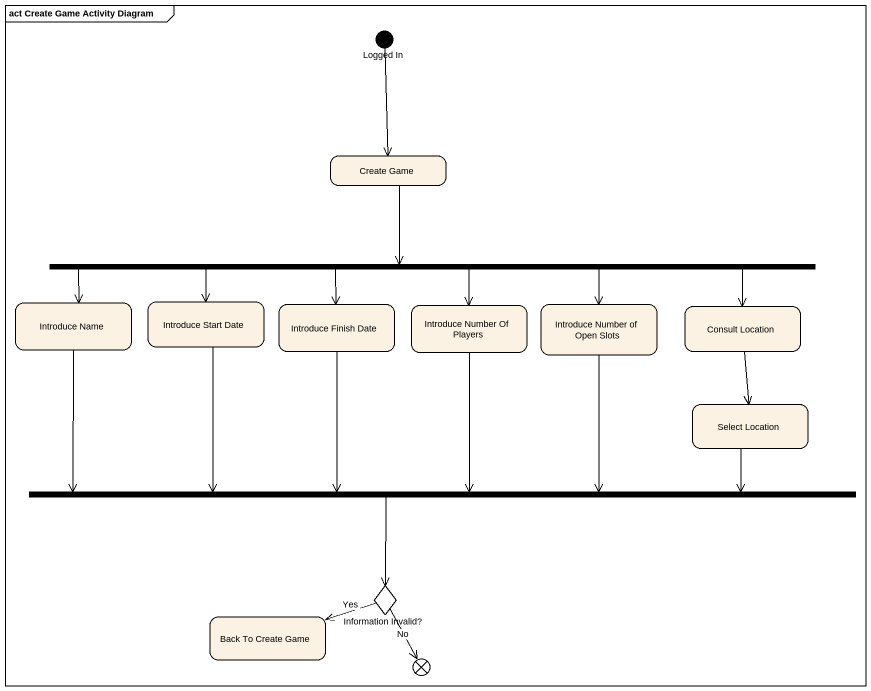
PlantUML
@startuml
mainframe act Create Game Activity Diagram
hide empty description
state "Logged In" as Logged_In <<start>>
state "Create Game" as Create_Game
state fork1 <<fork>>
state "Introduce Name" as Introduce_Name
state "Introduce Start Date" as Introduce_Start_Date
state "Introduce Finish Date" as Introduce_Finish_Date
state "Introduce Number Of Players" as Introduce_Number_Of_Players
state "Introduce Number of Open Slots" as Introduce_Number_of_Open
state "Consult Location" as Consult_Location
state "Select Location" as Select_Location
state fork2 <<join>>
state "Information Invalid?" as Information_Invalid <<choice>>
state "Back To Create Game" as Back_To_Create_Game
state flowfinal1 <<end>>
Logged_In --> Create_Game
Create_Game --> fork1
fork1 -left-> Introduce_Name
fork1 -left-> Introduce_Start_Date
fork1 --> Introduce_Finish_Date
fork1 --> Introduce_Number_Of_Players
fork1 -right-> Introduce_Number_of_Open
fork1 -right-> Consult_Location
Introduce_Name -right-> fork2
Introduce_Start_Date --> fork2
Introduce_Finish_Date --> fork2
Introduce_Number_Of_Players --> fork2
Introduce_Number_of_Open --> fork2
Consult_Location --> Select_Location
Select_Location -left-> fork2
fork2 --> Information_Invalid
Information_Invalid -left-> Back_To_Create_Game : Yes
Information_Invalid --> flowfinal1 : No
@enduml
